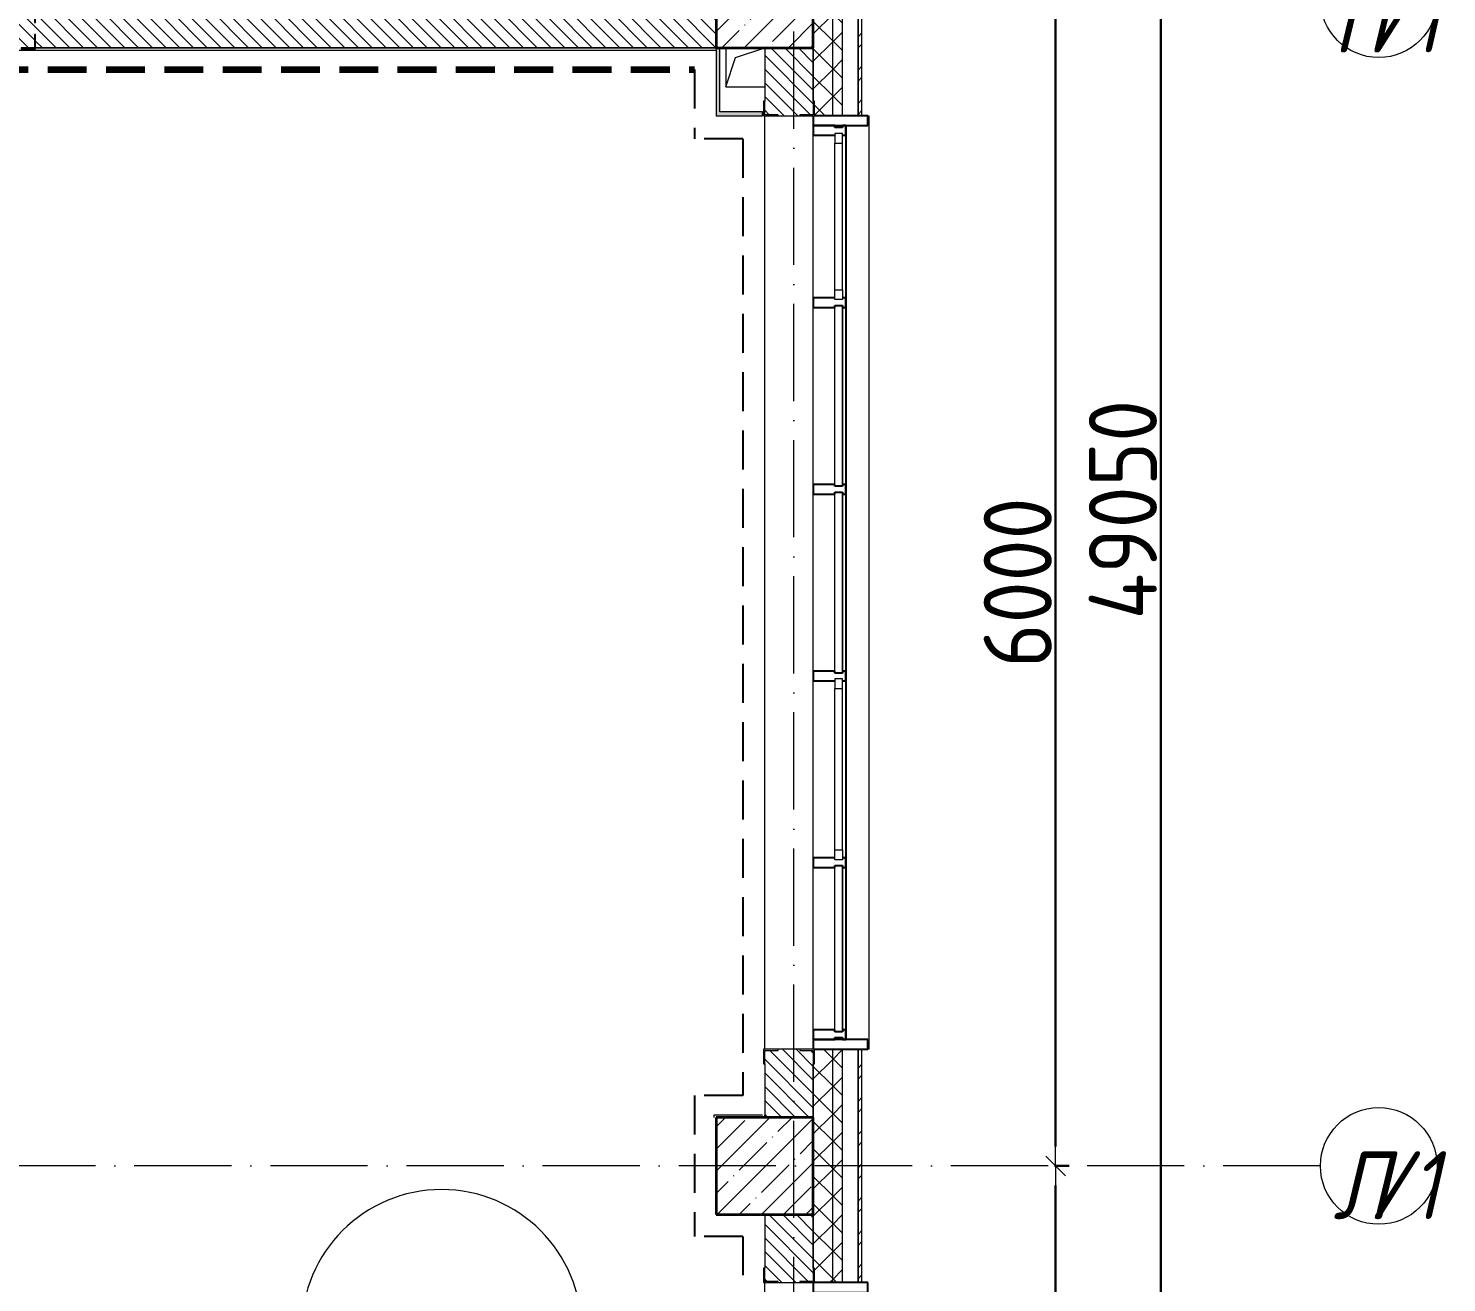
# Model space of a CAD drawing. Header units: millimetres. Extents: x -213536 to 1564669, y 70501 to 942238.
# Drawn here: x -111055 to -103759, y 128533 to 134983 of the extents above; entities that cross this region are included whole.
import ezdxf

# ---------------------------------------------------------------- set-up
doc = ezdxf.new("R2010")
doc.units = ezdxf.units.MM
for name, pattern in [('01 Штриховая _2 мм_', [300, 200, -100]), ('50_200_ШТРИХ_1Т_ш5_п1_п1_', [700, 500, -100, 0, -100]), ('Штрих короткий', [300, 150, -150]), ('Штриховая _2 мм - 1 мм_', [300, 200, -100])]:
    doc.linetypes.add(name, pattern=pattern)
for name, color, linetype, lineweight in [('0-1', 7, 'Continuous', 5), ('0-2', 7, 'Continuous', 9), ('Импосты витража', 7, 'Continuous', 9), ('Импосты витража-1', 7, 'Continuous', 25), ('Каркас_Импост', 7, 'Continuous', 13), ('Каркас_Импост-1', 7, 'Continuous', 9), ('Марки помещений', 7, 'Continuous', 9), ('Несущие колонны', 7, 'Continuous', 9), ('Несущие колонны-1', 7, 'Continuous', 35), ('Обобщенные модели', 7, 'Continuous', 9), ('Общие ребра', 7, 'Continuous', 9), ('Окна', 7, 'Continuous', 9), ('Оси', 7, 'Continuous', 9), ('Оси-1', 7, 'Continuous', 20), ('Оси-2', 7, '50_200_ШТРИХ_1Т_ш5_п1_п1_', 9), ('Остекление-1', 7, 'Continuous', 9), ('Перемычка-1', 7, 'Штрих короткий', 9), ('Размеры', 7, 'Continuous', 15), ('Стены', 7, 'Continuous', 9), ('Стены-1', 7, 'Continuous', 13), ('Штриховка разреза-1', 7, 'Continuous', 9)]:
    doc.layers.add(name, color=color, linetype=linetype, lineweight=lineweight)
for name, color, linetype, lineweight, true_color in [('СТ-1_1', 7, 'Штриховая _2 мм - 1 мм_', 90, 0x888888), ('СТ-1_13', 7, '01 Штриховая _2 мм_', 90, 0xd5d3c7), ('Штриховка разреза-3', 7, 'Continuous', 9, 0x0080ff)]:
    doc.layers.add(name, color=color, linetype=linetype, lineweight=lineweight, true_color=true_color)
doc.layers.get('0-2').off()
doc.styles.add('ISOCPEUR_I_1', font='isocpeui.ttf', dxfattribs={"width": 0.85, "height": 2.5})
doc.styles.add('СПДС', font='isocpeur.ttf', dxfattribs={"width": 0.9})
doc.dimstyles.new('Размера А3', dxfattribs={"dimtxt": 200, "dimasz": 100, "dimexe": 70, "dimexo": 100, "dimgap": 20, "dimtad": 1, "dimdec": 0, "dimrnd": 10, "dimzin": 0, "dimdsep": 46, "dimtxsty": 'СПДС', "dimblk": 'ARROWHEAD_6', "dimcen": 1, "dimclrd": 256, "dimclre": 256, "dimclrt": 256, "dimazin": 0, "dimtfac": 1, "dimtdec": 0, "dimtmove": 2, "dimatfit": 3, "dimfxl": 1, "dimtolj": 1, "dimtzin": 0, "dimarcsym": 0})
pattern_1 = [(135, (0, 0), (-35.35534, -35.35534), [])]
pattern_2 = [(45, (0, 0), (-70.71068, 70.71068), []), (135, (0, 0), (-70.71068, -70.71068), [])]

# ---------------------------------------------------------------- blocks, each defined once
blk = doc.blocks.new('BSC_Колонна _Прямоугольная - 500х500-V25-АИ2_02_План отделки стен 2-го этажа _Часть 2_')
at = {"layer": 'Несущие колонны'}
h = blk.add_hatch(dxfattribs=at)
h.set_pattern_fill('FP_33', color=256, style=0, pattern_type=2)
h.set_pattern_definition([(45, (-103350, -27150), (-114.04925, 114.04925), []), (45, (-103235.95, -27150), (-114.04925, 114.04925), [201.613, -40.323, 3.353, -36.97])])
h.paths.add_polyline_path([(-215.9, -250), (250, -250), (250, 250), (-250, 250), (-250, -250)], flags=0)
at = {"layer": 'Несущие колонны-1'}
for p, q in [((250, 250), (-250, 250)), ((-250, 250), (-250, -250)), ((250, -250), (250, 250)), ((-250, -250), (250, -250))]:
    blk.add_line(p, q, dxfattribs=at)
blk = doc.blocks.new('BSC_Колонна _Прямоугольная - 500х500-V31-АИ2_02_План отделки стен 2-го этажа _Часть 2_')
at = {"layer": 'Несущие колонны'}
h = blk.add_hatch(dxfattribs=at)
h.set_pattern_fill('FP_39', color=256, style=0, pattern_type=2)
h.set_pattern_definition([(45, (-103350, -21150), (-114.04925, 114.04925), []), (45, (-103235.95, -21150), (-114.04925, 114.04925), [201.613, -40.323, 3.353, -36.97])])
h.paths.add_polyline_path([(-250, -250), (250, -250), (250, 250), (-250, 250)], flags=0)
at = {"layer": 'Несущие колонны-1'}
for p, q in [((250, 250), (-250, 250)), ((-250, 250), (-250, -250)), ((250, -250), (250, 250)), ((-250, -250), (250, -250))]:
    blk.add_line(p, q, dxfattribs=at)
blk = doc.blocks.new('Проем_Дверь_Прямоугольный - 1800х2700h_оконные проемы-25805030-АИ2_02_План отделки стен 2-го этажа _Часть 2_')
at = {"layer": 'Перемычка-1'}
for p, q in [((900, 125), (-900, 125)), ((900, -125), (-900, -125))]:
    blk.add_line(p, q, dxfattribs=at)
blk = doc.blocks.new('Прямоугольный импост - Откос НВФ_50х280 мм-25995271-АИ2_02_План отделки стен 2-го этажа _Часть 2_')
at = {"layer": 'Импосты витража-1'}
for p, q in [((-50, 130), (0, 130)), ((-50, -150), (-50, 130)), ((0, 130), (0, -144)), ((0, -150), (-50, -150))]:
    blk.add_line(p, q, dxfattribs=at)
blk = doc.blocks.new('Проем_Дверь_Прямоугольный - 4800х2700h_оконные проемы-26053820-АИ2_02_План отделки стен 2-го этажа _Часть 2_')
at = {"layer": 'Перемычка-1'}
for p, q in [((2400, 125), (-2400, 125)), ((2400, -125), (-2400, -125))]:
    blk.add_line(p, q, dxfattribs=at)
blk = doc.blocks.new('Фахверк_СКБ_Уголок - 250_2700-27497298-АИ2_02_План отделки стен 2-го этажа _Часть 2_')
at = {"layer": 'Обобщенные модели'}
for p, q in [((200, 181), (125, 181)), ((125, 181), (125, 106)), ((131, 106), (131, 175)), ((131, 175), (200, 175)), ((200, 175), (200, 181)), ((125, 106), (131, 106)), ((131, -6), (125, -6)), ((125, -6), (125, -81)), ((131, -75), (131, -6)), ((125, -81), (200, -81)), ((200, -75), (131, -75)), ((200, -81), (200, -75))]:
    blk.add_line(p, q, dxfattribs=at)
blk = doc.blocks.new('PNS_Панель прямоугольная1 - Нр_Стекло - 40мм-28068333-АИ2_02_План отделки стен 2-го этажа _Часть 2_')
at = {"layer": 'Остекление-1'}
for p, q in [((-417.5, 40), (417.5, 40)), ((-427.5, 0), (427.5, 0)), ((417.5, 0), (-417.5, 0))]:
    blk.add_line(p, q, dxfattribs=at)
blk = doc.blocks.new('PNS_Панель прямоугольная2 - Нр_Стекло - 40мм-28151954-АИ2_02_План отделки стен 2-го этажа _Часть 2_')
at = {"layer": 'Каркас_Импост'}
for p, q in [((-465, 0), (-465, 40)), ((-465, 40), (-415, 40)), ((-415, 40), (-415, 0)), ((465, 40), (415, 40)), ((415, 40), (415, 0)), ((465, 0), (465, 40)), ((-415, 0), (-465, 0)), ((415, 0), (465, 0))]:
    blk.add_line(p, q, dxfattribs=at)
at = {"layer": 'Каркас_Импост-1'}
for p, q in [((-415, 40), (415, 40)), ((-415, 0), (415, 0))]:
    blk.add_line(p, q, dxfattribs=at)
blk = doc.blocks.new('PNS_Панель прямоугольная1 - Нр_Стекло - 40мм-25328009-АИ2_02_План отделки стен 2-го этажа _Часть 2_')
at = {"layer": 'Остекление-1'}
for p, q in [((-455, 40), (455, 40)), ((-465, 0), (465, 0)), ((455, 0), (-455, 0))]:
    blk.add_line(p, q, dxfattribs=at)
blk = doc.blocks.new('PNS_Панель прямоугольная2 - Нр_Стекло - 40мм-28855703-АИ2_02_План отделки стен 2-го этажа _Часть 2_')
at = {"layer": 'Каркас_Импост'}
for p, q in [((-427.5, 0), (-427.5, 40)), ((-427.5, 40), (-377.5, 40)), ((-377.5, 40), (-377.5, 0)), ((427.5, 40), (377.5, 40)), ((377.5, 40), (377.5, 0)), ((427.5, 0), (427.5, 40)), ((-377.5, 0), (-427.5, 0)), ((377.5, 0), (427.5, 0))]:
    blk.add_line(p, q, dxfattribs=at)
at = {"layer": 'Каркас_Импост-1'}
for p, q in [((-377.5, 40), (377.5, 40)), ((-377.5, 0), (377.5, 0))]:
    blk.add_line(p, q, dxfattribs=at)
blk = doc.blocks.new('Прямоугольный импост - Откос НВФ_50х280 мм-25993834-АИ2_02_План отделки стен 2-го этажа _Часть 2_')
at = {"layer": 'Импосты витража-1'}
for p, q in [((-50, 130), (0, 130)), ((-50, -150), (-50, 130)), ((0, 130), (0, -144)), ((0, -150), (-50, -150))]:
    blk.add_line(p, q, dxfattribs=at)
blk = doc.blocks.new('Прямоугольный импост - Импост структурный с накладкой - 150мм-28072255-АИ2_02_План отделки стен 2-го этажа _Часть 2_')
at = {"layer": 'Импосты витража'}
for p, q in [((56650, -100), (57485, -100)), ((56650, -267), (57485, -267))]:
    blk.add_line(p, q, dxfattribs=at)
blk = doc.blocks.new('Прямоугольный импост - Импост структурный с накладкой - 150мм-28072245-АИ2_02_План отделки стен 2-го этажа _Часть 2_')
at = {"layer": 'Импосты витража'}
for p, q in [((57535, -100), (58445, -100)), ((57535, -267), (58445, -267))]:
    blk.add_line(p, q, dxfattribs=at)
blk = doc.blocks.new('Прямоугольный импост - Импост структурный с накладкой - 150мм-28072247-АИ2_02_План отделки стен 2-го этажа _Часть 2_')
at = {"layer": 'Импосты витража-1'}
for p, q in [((-25, 0), (-25, 17)), ((-25, 17), (25, 17)), ((-15, 0), (-25, 0)), ((-15, -40), (-15, 0)), ((25, 0), (15, 0)), ((15, 0), (15, -40)), ((25, 17), (25, 0)), ((-25, -150), (-25, -40)), ((-25, -40), (-15, -40)), ((15, -40), (25, -40)), ((25, -40), (25, -150)), ((25, -150), (-25, -150))]:
    blk.add_line(p, q, dxfattribs=at)
blk = doc.blocks.new('Прямоугольный импост - Импост структурный с накладкой - 150мм-V179-АИ2_02_План отделки стен 2-го этажа _Часть 2_')
at = {"layer": 'Импосты витража-1'}
for p, q in [((-25, 0), (-25, 17)), ((-25, 17), (25, 17)), ((-15, 0), (-25, 0)), ((-15, -40), (-15, 0)), ((25, 17), (25, 0)), ((-25, -150), (-25, -40)), ((-25, -40), (-15, -40)), ((25, -40), (25, -150)), ((25, -150), (-25, -150))]:
    blk.add_line(p, q, dxfattribs=at)
blk = doc.blocks.new('Прямоугольный импост - Импост структурный с накладкой - 150мм-V180-АИ2_02_План отделки стен 2-го этажа _Часть 2_')
at = {"layer": 'Импосты витража-1'}
for p, q in [((-25, 0), (-25, 17)), ((-25, 17), (25, 17)), ((25, 0), (15, 0)), ((15, 0), (15, -40)), ((25, 17), (25, 0)), ((-25, -150), (-25, -40)), ((15, -40), (25, -40)), ((25, -40), (25, -150)), ((25, -150), (-25, -150))]:
    blk.add_line(p, q, dxfattribs=at)
blk = doc.blocks.new('Прямоугольный импост - Импост структурный с накладкой - 150мм-28072285-АИ2_02_План отделки стен 2-го этажа _Часть 2_')
at = {"layer": 'Импосты витража-1'}
for p, q in [((-25, 0), (-25, 17)), ((-25, 17), (25, 17)), ((-15, 0), (-25, 0)), ((-15, -40), (-15, 0)), ((25, 0), (15, 0)), ((15, 0), (15, -40)), ((25, 17), (25, 0)), ((-25, -150), (-25, -40)), ((-25, -40), (-15, -40)), ((15, -40), (25, -40)), ((25, -40), (25, -150)), ((25, -150), (-25, -150))]:
    blk.add_line(p, q, dxfattribs=at)
blk = doc.blocks.new('Прямоугольный импост - Откос НВФ_50х280 мм-26226373-АИ2_02_План отделки стен 2-го этажа _Часть 2_')
at = {"layer": 'Импосты витража-1'}
for p, q in [((0, 130), (-50, 130)), ((-50, 130), (-50, -150)), ((0, -144), (0, 130)), ((-50, -150), (0, -150))]:
    blk.add_line(p, q, dxfattribs=at)
blk = doc.blocks.new('Фахверк_СКБ_Уголок - 200_3550-28267367-АИ2_02_План отделки стен 2-го этажа _Часть 2_')
at = {"layer": 'Обобщенные модели'}
for p, q in [((200, 156), (125, 156)), ((125, 156), (125, 81)), ((131, 81), (131, 150)), ((131, 150), (200, 150)), ((200, 150), (200, 156)), ((125, 81), (131, 81)), ((131, 19), (125, 19)), ((125, 19), (125, -56)), ((131, -50), (131, 19)), ((125, -56), (200, -56)), ((200, -50), (131, -50)), ((200, -56), (200, -50))]:
    blk.add_line(p, q, dxfattribs=at)
blk = doc.blocks.new('AR_Отверстие прямоугольное _в плите_ - AR_Отверстие прямоугольное _в плите_-30511543-АИ2_02_План отделки стен 2-го этажа _Часть 2_')
at = {"layer": 'Обобщенные модели'}
for p, q in [((-100, 100), (-100, -100)), ((-50, 50), (100, 100)), ((-100, -100), (-50, 50)), ((-100, -100), (100, -100))]:
    blk.add_line(p, q, dxfattribs=at)
blk = doc.blocks.new('Отлив_СКБ - Отлив витража_120_НВФ-V241-АИ2_02_План отделки стен 2-го этажа _Часть 2_')
at = {"layer": 'Окна'}
for p, q in [((4750, -2), (50, -2)), ((0, -120), (0, -113)), ((0, -120), (4800, -120)), ((4800, -113), (4800, -120))]:
    blk.add_line(p, q, dxfattribs=at)
blk = doc.blocks.new('0125-Р-ОО-Ш2-АР-о_23_10_2024_rvt-1-АИ2_02_План отделки стен 2-го этажа _Часть 2_')
at = {"layer": 'Штриховка разреза-1'}
h = blk.add_hatch(dxfattribs=at)
h.set_pattern_fill('FP_81', color=256, style=0, pattern_type=2)
h.set_pattern_definition(pattern_2)
h.paths.add_polyline_path([(103700, -200), (103700, 750), (103606, 750), (103606, 675), (103600, 675), (103600, -200)], flags=0)
h.paths.add_polyline_path([(103700, 2550), (103700, 3750), (103606, 3750), (103606, 3675), (103600, 3675), (103600, 2625), (103606, 2625), (103606, 2550)], flags=0)
h.paths.add_polyline_path([(103700, 5550), (103700, 6750), (103606, 6750), (103606, 6675), (103600, 6675), (103600, 5625), (103606, 5625), (103606, 5550)], flags=0)
h.paths.add_polyline_path([(103606, 8550), (103700, 8550), (103700, 9750), (103606, 9750), (103606, 9675), (103600, 9675), (103600.1, 8625), (103606, 8625), (103606, 8556)], flags=0)
h.paths.add_polyline_path([(103606, 11550), (103700, 11550), (103700, 12750), (103606, 12750), (103606, 12675), (103600, 12675), (103600, 11625), (103606, 11625), (103606, 11556)], flags=0)
h.paths.add_polyline_path([(103700, 14550), (103700, 15750), (103606, 15750), (103606, 15675), (103600, 15675), (103600, 14625), (103606, 14625), (103606, 14550)], flags=0)
h.paths.add_polyline_path([(103700, 17550), (103700, 18750), (103606, 18750), (103606, 18675), (103600, 18675), (103600.1, 17625), (103606, 17625), (103606, 17550)], flags=0)
h.paths.add_polyline_path([(103700, 20550), (103700, 21750), (103606, 21750), (103606, 21675), (103600, 21675), (103600, 20625), (103606, 20625), (103606, 20550)], flags=0)
h.paths.add_polyline_path([(103700, 26550), (103700, 27750), (103606, 27750), (103606, 27675), (103600, 27675), (103600, 26625), (103606, 26625), (103606, 26550)], flags=0)
h.paths.add_polyline_path([(103700, 29550), (103700, 30750), (103606, 30750), (103606, 30675), (103600, 30675), (103600.1, 29625), (103606, 29625), (103606, 29550)], flags=0)
h.paths.add_polyline_path([(103700, 32550), (103700, 33750), (103606, 33750), (103606, 33675), (103600, 33675), (103600.1, 32625), (103606, 32625), (103606, 32550)], flags=0)
h.paths.add_polyline_path([(103700, 35550), (103700, 36750), (103606, 36750), (103606, 36675), (103600, 36675), (103600, 35625), (103606, 35625), (103606, 35550)], flags=0)
h.paths.add_polyline_path([(103606, 38550), (103700, 38550), (103700, 39750), (103606, 39750), (103606, 39675), (103600, 39675), (103600, 38625), (103606, 38625), (103606, 38556)], flags=0)
h.paths.add_polyline_path([(103700, 41550), (103700, 42750), (103606, 42750), (103606, 42675), (103600, 42675), (103600, 41625), (103606, 41625), (103606, 41550)], flags=0)
h.paths.add_polyline_path([(103700, 47550), (103700, 48615), (103600, 48615), (103600, 47625), (103606, 47625), (103606, 47550)], flags=0)
h = blk.add_hatch(dxfattribs=at)
h.set_pattern_fill('FP_81', color=256, style=0, pattern_type=2)
h.set_pattern_definition(pattern_2)
h.paths.add_polyline_path([(103700, -250), (103750, -250), (103750, 750), (103700, 750), (103700, -200)], flags=0)
h.paths.add_polyline_path([(103700, 2550), (103750, 2550), (103750, 3750), (103700, 3750), (103700, 3265)], flags=0)
h.paths.add_polyline_path([(103700, 5550), (103750, 5550), (103750, 6750), (103700, 6750), (103700, 6037.1)], flags=0)
h.paths.add_polyline_path([(103700, 8550), (103750, 8550), (103750, 9750), (103700, 9750), (103700, 8809.2)], flags=0)
h.paths.add_polyline_path([(103700, 11550), (103750, 11550), (103750, 12750), (103700, 12750), (103700, 11581.4)], flags=0)
h.paths.add_polyline_path([(103750, 14550), (103750, 15750), (103700, 15750), (103700, 14550)], flags=0)
h.paths.add_polyline_path([(103750, 17550), (103750, 18750), (103700, 18750), (103700, 17550)], flags=0)
h.paths.add_polyline_path([(103700, 20550), (103750, 20550), (103750, 21750), (103700, 21750), (103700, 20821.8)], flags=0)
h.paths.add_polyline_path([(103750, 26550), (103750, 27750), (103700, 27750), (103700, 26550)], flags=0)
h.paths.add_polyline_path([(103700, 29550), (103750, 29550), (103750, 30750), (103700, 30750), (103700, 30062.2)], flags=0)
h.paths.add_polyline_path([(103700, 32550), (103750, 32550), (103750, 33750), (103700, 33750), (103700, 32834.3)], flags=0)
h.paths.add_polyline_path([(103700, 35550), (103750, 35550), (103750, 36750), (103700, 36750), (103700, 35606.4)], flags=0)
h.paths.add_polyline_path([(103700, 38550), (103750, 38550), (103750, 39750), (103700, 39750), (103700, 39302.5)], flags=0)
h.paths.add_polyline_path([(103700, 41550), (103750, 41550), (103750, 42750), (103700, 42750), (103700, 42074.7)], flags=0)
h.paths.add_polyline_path([(103750, 47550), (103750, 48615), (103700, 48615), (103700, 47550)], flags=0)
h = blk.add_hatch(dxfattribs=at)
h.set_pattern_fill('FP_80', color=256, style=0, pattern_type=2)
h.set_pattern_definition([(45, (0, 0), (-85.53659, 85.53659), []), (45, (57.02, 0), (-85.53659, 85.53659), [])])
h.paths.add_polyline_path([(103830, -350), (103850, -350), (103850, 750), (103830, 750), (103830, -330)], flags=0)
h.paths.add_polyline_path([(103850, 2550), (103850, 3750), (103830, 3750), (103830, 2550)], flags=0)
h.paths.add_polyline_path([(103830, 5550), (103850, 5550), (103850, 6750), (103830, 6750), (103830, 6037.1)], flags=0)
h.paths.add_polyline_path([(103850, 8550), (103850, 9750), (103830, 9750), (103830, 8550)], flags=0)
h.paths.add_polyline_path([(103850, 11550), (103850, 12750), (103830, 12750), (103830, 11550)], flags=0)
h.paths.add_polyline_path([(103850, 14550), (103850, 15750), (103830, 15750), (103830, 14550)], flags=0)
h.paths.add_polyline_path([(103830, 17550), (103850, 17550), (103850, 18750), (103830, 18750), (103830, 18049.6)], flags=0)
h.paths.add_polyline_path([(103850, 20550), (103850, 21750), (103830, 21750), (103830, 20550)], flags=0)
h.paths.add_polyline_path([(103850, 26550), (103850, 27750), (103830, 27750), (103830, 26550)], flags=0)
h.paths.add_polyline_path([(103850, 29550), (103850, 30750), (103830, 30750), (103830, 29550)], flags=0)
h.paths.add_polyline_path([(103850, 32550), (103850, 33750), (103830, 33750), (103830, 32550)], flags=0)
h.paths.add_polyline_path([(103850, 35550), (103850, 36750), (103830, 36750), (103830, 35550)], flags=0)
h.paths.add_polyline_path([(103850, 38550), (103850, 39750), (103830, 39750), (103830, 38550)], flags=0)
h.paths.add_polyline_path([(103850, 41550), (103850, 42750), (103830, 42750), (103830, 41550)], flags=0)
h.paths.add_polyline_path([(103830, 47550), (103850, 47550), (103850, 48615), (103830, 48615), (103830, 47618.9)], flags=0)
h = blk.add_hatch(dxfattribs=at)
h.set_pattern_fill('FP_2', color=256, style=0, pattern_type=2)
h.set_pattern_definition(pattern_1)
h.paths.add_polyline_path([(103100, 26900), (103100, 27100), (99600, 27100), (99600, 27031), (99594, 27031), (99594, 27100), (96100, 27100), (96100, 26900), (99594, 26900), (99594, 26969), (99600, 26969), (99600, 26900), (102202.1, 26900)], flags=0)
h = blk.add_hatch(dxfattribs=at)
h.set_pattern_fill('FP_2', color=256, style=0, pattern_type=2)
h.set_pattern_definition(pattern_1)
h.paths.add_polyline_path([(103600, 21400), (103600, 21744), (103531, 21744), (103531, 21750), (103419, 21750), (103419, 21744), (103350, 21744), (103350, 21400), (103531, 21400)], flags=0)
h.paths.add_polyline_path([(103531, 26550), (103531, 26556), (103600, 26556), (103600, 26900), (103350, 26900), (103350, 26556), (103419, 26556), (103419, 26550)], flags=0)
h = blk.add_hatch(dxfattribs=at)
h.set_pattern_fill('FP_2', color=256, style=0, pattern_type=2)
h.set_pattern_definition(pattern_1)
h.paths.add_polyline_path([(103600, 18400), (103600, 18744), (103531, 18744), (103531, 18750), (103419, 18750), (103419, 18744), (103350, 18744), (103350, 18400), (103531, 18400)], flags=0)
h.paths.add_polyline_path([(103531, 20550), (103531, 20556), (103600, 20556), (103600, 20900), (103350, 20900), (103350, 20556), (103419, 20556), (103419, 20550)], flags=0)
at = {"layer": 'Общие ребра'}
for p, q in [((103700, 26550), (103700, 27750)), ((103750, 26550), (103750, 27750)), ((103600, 26625), (103600, 26900)), ((103600, 26900), (103600, 26625)), ((103700, 20550), (103700, 21750)), ((103750, 20550), (103750, 21750)), ((103600, 21400), (103600, 21675)), ((103600, 21675), (103600, 21400)), ((103600, 20625), (103600, 20900)), ((103600, 20900), (103600, 20625))]:
    blk.add_line(p, q, dxfattribs=at)
at = {"layer": 'Стены'}
for p, q in [((103350, 21750), (103350, 26550)), ((103350, 18750), (103350, 20550))]:
    blk.add_line(p, q, dxfattribs=at)
at = {"layer": 'Стены-1'}
for p, q in [((103830, 27750), (103830, 26550)), ((103830, 26550), (103830, 27750)), ((103850, 26550), (103850, 27750)), ((99600, 26900), (103100, 26900)), ((103350, 26900), (103350, 26625)), ((103419, 26550), (103531, 26550)), ((103606, 26550), (103830, 26550)), ((103830, 26550), (103850, 26550)), ((103531, 21750), (103419, 21750)), ((103830, 21750), (103606, 21750)), ((103850, 21750), (103830, 21750)), ((103830, 21750), (103830, 20550)), ((103830, 20550), (103830, 21750)), ((103850, 20550), (103850, 21750)), ((103350, 21675), (103350, 21400)), ((103350, 20900), (103350, 20625)), ((103419, 20550), (103531, 20550)), ((103606, 20550), (103830, 20550)), ((103830, 20550), (103850, 20550))]:
    blk.add_line(p, q, dxfattribs=at)
at = {"layer": '0-2'}
for name, p in [('BSC_Колонна _Прямоугольная - 500х500-V25-АИ2_02_План отделки стен 2-го этажа _Часть 2_', (103350, 27150)), ('AR_Отверстие прямоугольное _в плите_ - AR_Отверстие прямоугольное _в плите_-30511543-АИ2_02_План отделки стен 2-го этажа _Часть 2_', (103250, 26800)), ('BSC_Колонна _Прямоугольная - 500х500-V31-АИ2_02_План отделки стен 2-го этажа _Часть 2_', (103350, 21150))]:
    blk.add_blockref(name, p, dxfattribs=at)
for name, p, rotation in [('Фахверк_СКБ_Уголок - 200_3550-28267367-АИ2_02_План отделки стен 2-го этажа _Часть 2_', (99725, 27050), 180), ('Фахверк_СКБ_Уголок - 250_2700-27497298-АИ2_02_План отделки стен 2-го этажа _Часть 2_', (103525, 26425), 90), ('Проем_Дверь_Прямоугольный - 4800х2700h_оконные проемы-26053820-АИ2_02_План отделки стен 2-го этажа _Часть 2_', (103475, 24150), 269.9999999999999), ('Отлив_СКБ - Отлив витража_120_НВФ-V241-АИ2_02_План отделки стен 2-го этажа _Часть 2_', (103767, 21750), 90), ('Прямоугольный импост - Импост структурный с накладкой - 150мм-28072255-АИ2_02_План отделки стен 2-го этажа _Часть 2_', (103500, -31035), 89.99999999999915), ('PNS_Панель прямоугольная2 - Нр_Стекло - 40мм-28855703-АИ2_02_План отделки стен 2-го этажа _Часть 2_', (103750, 26032.5), 89.99999999999852), ('Прямоугольный импост - Импост структурный с накладкой - 150мм-28072245-АИ2_02_План отделки стен 2-го этажа _Часть 2_', (103500, -32880), 90.00000000000037), ('PNS_Панель прямоугольная1 - Нр_Стекло - 40мм-25328009-АИ2_02_План отделки стен 2-го этажа _Часть 2_', (103750, 25110), 89.99999999999852), ('Прямоугольный импост - Импост структурный с накладкой - 150мм-28072245-АИ2_02_План отделки стен 2-го этажа _Часть 2_', (103500, -33840), 89.99999999999933), ('PNS_Панель прямоугольная1 - Нр_Стекло - 40мм-25328009-АИ2_02_План отделки стен 2-го этажа _Часть 2_', (103750, 24150), 89.99999999999852), ('Прямоугольный импост - Импост структурный с накладкой - 150мм-28072245-АИ2_02_План отделки стен 2-го этажа _Часть 2_', (103500, -34800), 90.00000000000037), ('PNS_Панель прямоугольная2 - Нр_Стекло - 40мм-28151954-АИ2_02_План отделки стен 2-го этажа _Часть 2_', (103750, 23190), 89.99999999999852), ('PNS_Панель прямоугольная1 - Нр_Стекло - 40мм-28068333-АИ2_02_План отделки стен 2-го этажа _Часть 2_', (103750, 22267.5), 89.99999999999852), ('Прямоугольный импост - Импост структурный с накладкой - 150мм-28072255-АИ2_02_План отделки стен 2-го этажа _Часть 2_', (103500, -34800), 90.00000000000026), ('Фахверк_СКБ_Уголок - 250_2700-27497298-АИ2_02_План отделки стен 2-го этажа _Часть 2_', (103425, 21875), 269.9999999999999), ('Прямоугольный импост - Откос НВФ_50х280 мм-26226373-АИ2_02_План отделки стен 2-го этажа _Часть 2_', (103750, 21750), 269.9999999999985), ('Фахверк_СКБ_Уголок - 250_2700-27497298-АИ2_02_План отделки стен 2-го этажа _Часть 2_', (103525, 20425), 89.9999999999999), ('Проем_Дверь_Прямоугольный - 1800х2700h_оконные проемы-25805030-АИ2_02_План отделки стен 2-го этажа _Часть 2_', (103475, 19650), 269.9999999999999)]:
    blk.add_blockref(name, p, dxfattribs=dict(at, rotation=rotation))
at = {"layer": '0-2', "extrusion": (0, 0, -1)}
for name, p, rotation in [('Прямоугольный импост - Откос НВФ_50х280 мм-25993834-АИ2_02_План отделки стен 2-го этажа _Часть 2_', (-103750, 26550), 90.00000000000146), ('Прямоугольный импост - Импост структурный с накладкой - 150мм-V180-АИ2_02_План отделки стен 2-го этажа _Часть 2_', (-103750, 26475), 90.00000000000146), ('Прямоугольный импост - Импост структурный с накладкой - 150мм-V179-АИ2_02_План отделки стен 2-го этажа _Часть 2_', (-103750, 25590), 90.00000000000146), ('Прямоугольный импост - Импост структурный с накладкой - 150мм-28072285-АИ2_02_План отделки стен 2-го этажа _Часть 2_', (-103750, 24630), 90.00000000000146), ('Прямоугольный импост - Импост структурный с накладкой - 150мм-V180-АИ2_02_План отделки стен 2-го этажа _Часть 2_', (-103750, 23670), 90.00000000000146), ('Прямоугольный импост - Импост структурный с накладкой - 150мм-V179-АИ2_02_План отделки стен 2-го этажа _Часть 2_', (-103750, 22710), 90.00000000000146), ('Прямоугольный импост - Импост структурный с накладкой - 150мм-28072247-АИ2_02_План отделки стен 2-го этажа _Часть 2_', (-103750, 21825), 90.00000000000146), ('Прямоугольный импост - Откос НВФ_50х280 мм-25995271-АИ2_02_План отделки стен 2-го этажа _Часть 2_', (-103750, 20550), 90.00000000000101)]:
    blk.add_blockref(name, p, dxfattribs=dict(at, rotation=rotation))
blk = doc.blocks.new('AI_Марка_Помещение_х1__Общий_E___ISO-2_1K_ - Номер-16210215-АИ2_02_План отделки стен 2-го этажа _Часть 2_')
at = {"layer": 'Марки помещений'}
for start, end in [(360, 180), (180, 360)]:
    blk.add_arc((0.039, 0.312), 2.4, start, end, dxfattribs=at)
blk = doc.blocks.new('Ось сетки - Круг_Ø6_00__ISO-2_5_0_9K_-16731441-АИ2_02_План отделки стен 2-го этажа _Часть 2_')
at = {"layer": 'Оси-1'}
blk.add_circle((0, 0), 3, dxfattribs=at)
blk = doc.blocks.new('ARROWHEAD_6')
at = {"color": 0, "linetype": 'Continuous'}
for p, q in [((0, 0), (-1, 0)), ((-0.5, -0.5), (0.5, 0.5))]:
    blk.add_line(p, q, dxfattribs=at)
blk = doc.blocks.new('*D3343')
at = {"layer": 'Defpoints', "color": 0, "transparency": 16777216}
for p in [(310985.9, 233965.2), (311092, 233965.2), (310985.9, 230965.2)]:
    blk.add_point(p, dxfattribs=at)
at = {"layer": 'Размеры', "lineweight": -2, "transparency": 16777216}
for p, q in [((311085.9, 233965.2), (311162, 233965.2)), ((311092, 231065.2), (311092, 233865.2)), ((311085.9, 230965.2), (311162, 230965.2))]:
    blk.add_line(p, q, dxfattribs=at)
at = {"layer": 'Размеры', "lineweight": -2, "transparency": 16777216, "xscale": 100, "yscale": 100, "zscale": 100}
for p, rotation in [((311092, 233965.2), 90), ((311092, 230965.2), 270)]:
    blk.add_blockref('ARROWHEAD_6', p, dxfattribs=dict(at, rotation=rotation))
at = {"layer": 'Размеры', "lineweight": 25, "transparency": 16777216, "insert": (310897, 232465.2), "char_height": 350, "width": 2.488, "attachment_point": 5, "rotation": 90, "style": 'СПДС'}
blk.add_mtext('\\A1;3000', dxfattribs=at)
blk = doc.blocks.new('*D3344')
at = {"layer": 'Defpoints', "color": 0, "transparency": 16777216}
for p in [(310985.9, 239965.2), (311092, 239965.2), (310985.9, 233965.2)]:
    blk.add_point(p, dxfattribs=at)
at = {"layer": 'Размеры', "lineweight": -2, "transparency": 16777216}
for p, q in [((311085.9, 239965.2), (311162, 239965.2)), ((311092, 234065.2), (311092, 239865.2)), ((311085.9, 233965.2), (311162, 233965.2))]:
    blk.add_line(p, q, dxfattribs=at)
at = {"layer": 'Размеры', "lineweight": -2, "transparency": 16777216, "xscale": 100, "yscale": 100, "zscale": 100}
for p, rotation in [((311092, 239965.2), 90), ((311092, 233965.2), 270)]:
    blk.add_blockref('ARROWHEAD_6', p, dxfattribs=dict(at, rotation=rotation))
at = {"layer": 'Размеры', "lineweight": 25, "transparency": 16777216, "insert": (310897, 236965.2), "char_height": 350, "width": 2.488, "attachment_point": 5, "rotation": 90, "style": 'СПДС'}
blk.add_mtext('\\A1;6000', dxfattribs=at)
blk = doc.blocks.new('*D3353')
at = {"layer": 'Defpoints', "color": 0, "transparency": 16777216}
for p in [(311183.9, 261865.2), (311633, 261865.2), (311527, 212815.2)]:
    blk.add_point(p, dxfattribs=at)
at = {"layer": 'Размеры', "lineweight": -2, "transparency": 16777216}
for p, q in [((311283.9, 261865.2), (311703, 261865.2)), ((311633, 212915.2), (311633, 261765.2)), ((311627, 212815.2), (311703, 212815.2))]:
    blk.add_line(p, q, dxfattribs=at)
at = {"layer": 'Размеры', "lineweight": -2, "transparency": 16777216, "xscale": 100, "yscale": 100, "zscale": 100}
for p, rotation in [((311633, 261865.2), 90), ((311633, 212815.2), 270)]:
    blk.add_blockref('ARROWHEAD_6', p, dxfattribs=dict(at, rotation=rotation))
at = {"layer": 'Размеры', "lineweight": 25, "transparency": 16777216, "insert": (311438, 237340.2), "char_height": 350, "width": 3.186, "attachment_point": 5, "rotation": 90, "style": 'СПДС'}
blk.add_mtext('\\A1;49050', dxfattribs=at)
blk = doc.blocks.new('Оси1')
at = {"layer": 'Оси-2'}
for p, q in [((309745.6, 210594.5), (309745.6, 264395.4)), ((312453.9, 233965.2), (301945.6, 233965.2))]:
    blk.add_line(p, q, dxfattribs=at)
at = {"layer": 'Оси-1', "xscale": 99.99999999999993, "yscale": 99.99999999999993, "zscale": 99.99999999999993, "rotation": 89.99999999999984}
for p in [(312753.9, 239965.2), (312753.9, 233965.2)]:
    blk.add_blockref('Ось сетки - Круг_Ø6_00__ISO-2_5_0_9K_-16731441-АИ2_02_План отделки стен 2-го этажа _Часть 2_', p, dxfattribs=at)
at = {"layer": 'Оси', "char_height": 350, "attachment_point": 1, "style": 'ISOCPEUR_I_1'}
for s, insert, width in [('\\fISOCPEUR|b0|i1|c204|p34|;\\W.9;Н', (312518.4, 240041.3), 223.671), ('/1', (312703, 240041.3), 346.329), ('\\fISOCPEUR|b0|i1|c204|p34|;\\W.9;Л', (312518.4, 234041.3), 223.671), ('/1', (312703, 234041.3), 346.329)]:
    blk.add_mtext(s, dxfattribs=dict(at, insert=insert, width=width))
at = {"layer": 'Размеры', "lineweight": 25}
for base, p1, p2, picture, middle in [((311633, 261865.2), (311527, 212815.2), (311183.9, 261865.2), '*D3353', (311438, 237340.2)), ((311092, 239965.2), (310985.9, 233965.2), (310985.9, 239965.2), '*D3344', (310897, 236965.2)), ((311092, 233965.2), (310985.9, 230965.2), (310985.9, 233965.2), '*D3343', (310897, 232465.2))]:
    dim = blk.add_linear_dim(base=base, p1=p1, p2=p2, angle=90, dimstyle='Размера А3', override={"dimtxt": 350}, dxfattribs=at)
    dim.commit()
    dim.dimension.update_dxf_attribs({"geometry": picture, "text_midpoint": middle})

msp = doc.modelspace()

# ---------------------------------------------------------------- hatches: boundary and pattern name
at = {"layer": 'Штриховка разреза-3'}
for points in [[(-107497, 134552.8), (-107497, 134882.8), (-107517, 134882.8), (-107517, 134552.8)], [(-107279, 134532.8), (-107279, 134552.8), (-107517, 134552.8), (-107517, 134532.8), (-107482.9, 134532.8)]]:
    msp.add_hatch(color=256, dxfattribs=at).paths.add_polyline_path(points, flags=0)

# ---------------------------------------------------------------- linework, layer by layer
at = {"layer": 'Общие ребра'}
for p, q in [((-107517, 134870.8), (-107517, 134882.8)), ((-107279, 134532.8), (-107279, 134552.8))]:
    msp.add_line(p, q, dxfattribs=at)
at = {"layer": 'СТ-1_1', "lineweight": 25}
for p, q in [((-107629, 134770.8), (-107629, 134414.8)), ((-107379, 134414.8), (-107629, 134414.8)), ((-107379, 134414.8), (-107379, 129494.8)), ((-107629, 129494.8), (-107629, 128770.8)), ((-107379, 129494.8), (-107629, 129494.8)), ((-107379, 128770.8), (-107629, 128770.8)), ((-107379, 128770.8), (-107379, 126850.8))]:
    msp.add_line(p, q, dxfattribs=at)
at = {"layer": 'СТ-1_13'}
msp.add_line((-114255, 134770.8), (-107629, 134770.8), dxfattribs=at)
at = {"layer": 'Стены-1'}
for p, q in [((-114355, 134870.8), (-107517, 134870.8)), ((-107517, 134882.8), (-111017, 134882.8)), ((-107517, 134870.8), (-107517, 134532.8)), ((-107497, 134552.8), (-107497, 134882.8)), ((-107517, 134532.8), (-107279, 134532.8)), ((-107279, 134552.8), (-107497, 134552.8)), ((-107279, 129394.8), (-107529, 129394.8)), ((-107529, 129394.8), (-107529, 129382.8)), ((-107267, 129382.8), (-107267, 129394.8))]:
    msp.add_line(p, q, dxfattribs=at)

# ---------------------------------------------------------------- block references
at = {"color": 2, "lineweight": 30}
msp.add_blockref('Оси1', (-416862.6, -104832.4), dxfattribs=at)
at = {"layer": '0-1'}
msp.add_blockref('0125-Р-ОО-Ш2-АР-о_23_10_2024_rvt-1-АИ2_02_План отделки стен 2-го этажа _Часть 2_', (-210617, 107982.8), dxfattribs=at)
at = {"layer": 'Марки помещений', "xscale": 300, "yscale": 300, "zscale": 99.99999999999993}
msp.add_blockref('AI_Марка_Помещение_х1__Общий_E___ISO-2_1K_ - Номер-16210215-АИ2_02_План отделки стен 2-го этажа _Часть 2_', (-108940.8, 128197.8), dxfattribs=at)

doc.saveas('drawing.dxf')
